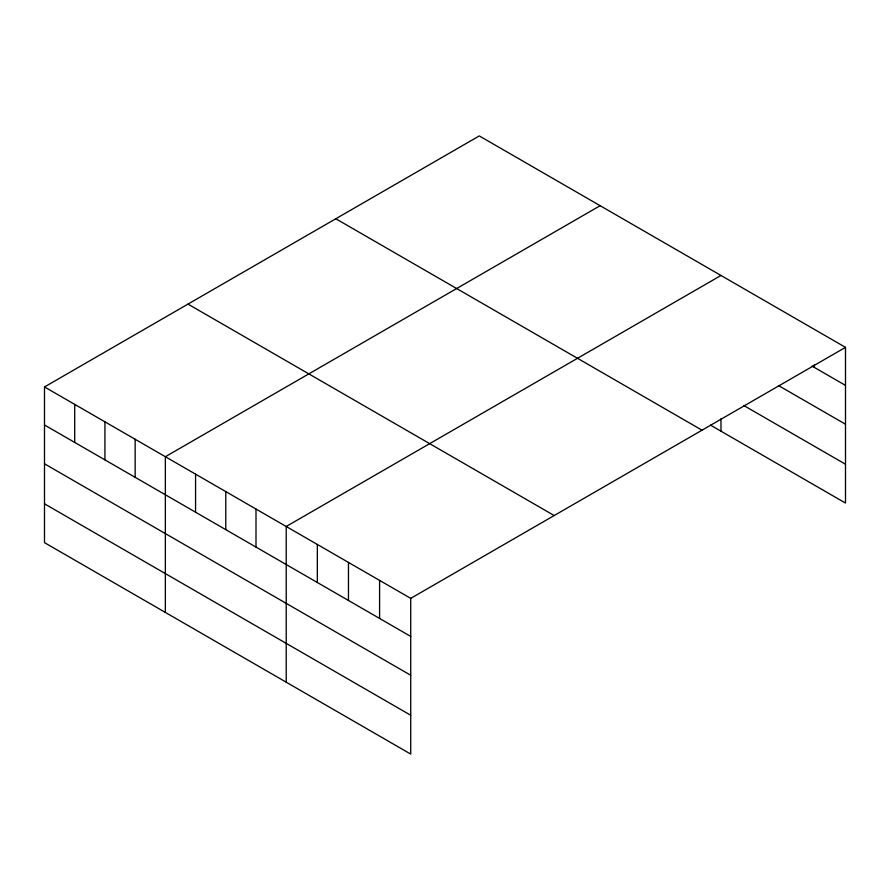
<?xml version="1.0" encoding="UTF-8"?>
<svg xmlns="http://www.w3.org/2000/svg" width="890" height="890" viewBox="0 0 890 890"><rect width="100%" height="100%" fill="white"/><g stroke="black" fill="none" stroke-linecap="round" stroke-linejoin="round"><path stroke-width="1.33" d="M44.5 386.939L410.724 598.369L410.724 754.075L44.5 542.644L44.5 386.939L479.276 135.925L845.5 347.356L845.5 503.061L710.52 425.142M600.127 205.701L165.351 456.715L165.351 612.42M720.978 275.466L286.213 526.48L286.213 682.185M410.724 598.369L845.5 347.356M811.98 366.057L845.5 385.403M778.45 385.526L845.5 424.23M743.729 405.484L845.5 464.235M335.797 218.751L702.021 430.193M187.979 304.102L554.203 515.544M44.5 424.986L410.724 636.417M44.5 463.812L410.724 675.243M44.5 503.818L410.724 715.249M814.372 364.722L814.372 367.436M720.978 418.701L720.978 431.172M379.596 580.402L379.596 618.45M348.468 562.424L348.468 600.472M317.341 544.457L317.341 582.505M255.997 509.047L255.997 547.083M225.782 491.603L225.782 529.639M195.566 474.159L195.566 512.206M135.147 439.271L135.147 477.318M104.931 421.827L104.931 459.874M74.716 404.383L74.716 442.43"/></g></svg>
